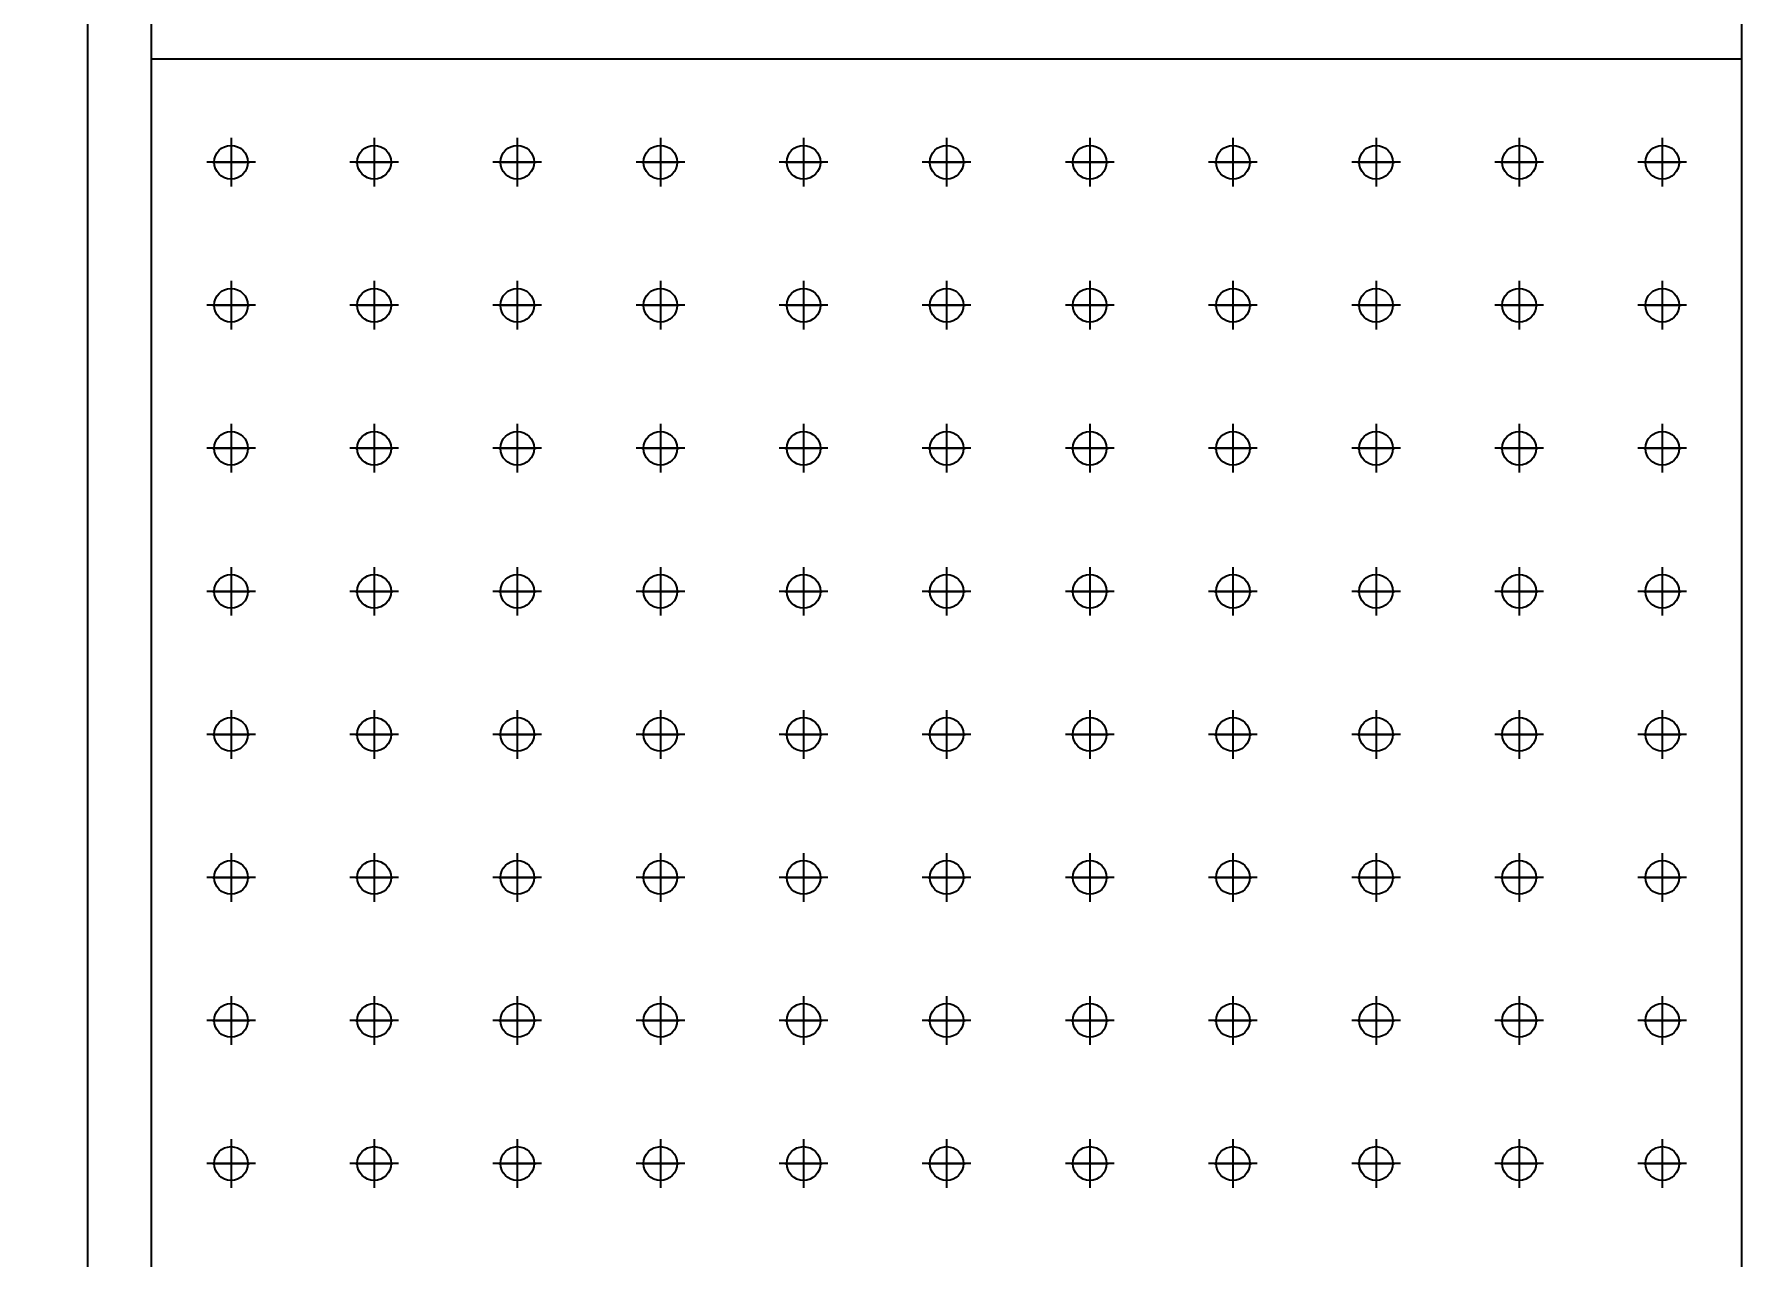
# Model space of a CAD drawing. Header units: millimetres. Extents: x 14797 to 39010, y -1427 to 15695.
# Drawn here: x 18833 to 19907, y 10718 to 11487 of the extents above; entities that cross this region are included whole.
import ezdxf

# ---------------------------------------------------------------- set-up
doc = ezdxf.new("R2010")
doc.units = ezdxf.units.MM
doc.linetypes.add('CENTER', pattern=[2, 1.25, -0.25, 0.25, -0.25])
doc.layers.get('DEFPOINTS').update_dxf_attribs({"color": 143})
doc.layers.add('CENTER', color=1, linetype='CENTER')
doc.layers.add('냉각탑_dim', color=1, linetype='Continuous')
doc.styles.add('HY울릉도L', font='')
doc.styles.get('HY울릉도L').set_extended_font_data('HY울릉도L')
doc.dimstyles.new('성지DIM', dxfattribs={"dimtxt": 3.5, "dimasz": 3, "dimexe": 1, "dimexo": 2.5, "dimgap": 2, "dimtad": 1, "dimdec": 0, "dimzin": 3, "dimdsep": 46, "dimtxsty": 'HY울릉도L', "dimblk": 'ARCHTICK', "dimcen": -2, "dimclrd": 256, "dimclre": 256, "dimclrt": 7, "dimadec": 0, "dimazin": 0, "dimtfac": 1, "dimtdec": 0, "dimtofl": 0, "dimtmove": 0, "dimatfit": 3, "dimfxl": 0, "dimtolj": 1, "dimtzin": 0, "dimlwe": -1, "dimarcsym": 0})

# ---------------------------------------------------------------- blocks, each defined once
blk = doc.blocks.new('_ArchTick')
at = {"color": 0, "linetype": 'ByBlock', "const_width": 0.15}
blk.add_lwpolyline([(-0.5, -0.5), (0.5, 0.5)], dxfattribs=at)
blk = doc.blocks.new('*D15')
at = {"layer": 'DEFPOINTS', "color": 0, "transparency": 16777216}
for p in [(18867, 13521.9), (18483.5, 9921.9), (18867, 9921.9)]:
    blk.add_point(p, dxfattribs=at)
at = {"layer": '냉각탑_dim', "transparency": 16777216}
for p, q in [((18817, 13521.9), (18463.5, 13521.9)), ((18817, 9921.9), (18463.5, 9921.9))]:
    blk.add_line(p, q, dxfattribs=at)
at = {"layer": '냉각탑_dim', "lineweight": -2, "transparency": 16777216}
blk.add_line((18483.5, 13521.9), (18483.5, 9921.9), dxfattribs=at)
at = {"layer": '냉각탑_dim', "lineweight": -2, "transparency": 16777216, "xscale": 60, "yscale": 60, "zscale": 60}
for p, rotation in [((18483.5, 13521.9), 90), ((18483.5, 9921.9), 270)]:
    blk.add_blockref('_ArchTick', p, dxfattribs=dict(at, rotation=rotation))
at = {"layer": '냉각탑_dim', "color": 7, "transparency": 16777216, "insert": (18408.5, 11721.9), "char_height": 70, "attachment_point": 5, "rotation": 90, "style": 'HY울릉도L'}
blk.add_mtext('\\A1;3600', dxfattribs=at)

msp = doc.modelspace()

# ---------------------------------------------------------------- linework, layer by layer
at = {"color": 3}
for p, q in [((18867, 9921.9), (18867, 13521.9)), ((18907, 9961.9), (18907, 13481.9)), ((19907, 9961.9), (19907, 13481.9)), ((18907, 11471.9), (19907, 11471.9))]:
    msp.add_line(p, q, dxfattribs=at)
for centre in [(18957, 11406.9), (19047, 11406.9), (19137, 11406.9), (19227, 11406.9), (19317, 11406.9), (19407, 11406.9), (19497, 11406.9), (19587, 11406.9), (19677, 11406.9), (19767, 11406.9), (19857, 11406.9), (18957, 11316.9), (19047, 11316.9), (19137, 11316.9), (19227, 11316.9), (19317, 11316.9), (19407, 11316.9), (19497, 11316.9), (19587, 11316.9), (19677, 11316.9), (19767, 11316.9), (19857, 11316.9), (18957, 11226.9), (19047, 11226.9), (19137, 11226.9), (19227, 11226.9), (19317, 11226.9), (19407, 11226.9), (19497, 11226.9), (19587, 11226.9), (19677, 11226.9), (19767, 11226.9), (19857, 11226.9), (18957, 11136.9), (19047, 11136.9), (19137, 11136.9), (19227, 11136.9), (19317, 11136.9), (19407, 11136.9), (19497, 11136.9), (19587, 11136.9), (19677, 11136.9), (19767, 11136.9), (19857, 11136.9), (18957, 11046.9), (19047, 11046.9), (19137, 11046.9), (19227, 11046.9), (19317, 11046.9), (19407, 11046.9), (19497, 11046.9), (19587, 11046.9), (19677, 11046.9), (19767, 11046.9), (19857, 11046.9), (18957, 10956.9), (19047, 10956.9), (19137, 10956.9), (19227, 10956.9), (19317, 10956.9), (19407, 10956.9), (19497, 10956.9), (19587, 10956.9), (19677, 10956.9), (19767, 10956.9), (19857, 10956.9), (18957, 10866.9), (19047, 10866.9), (19137, 10866.9), (19227, 10866.9), (19317, 10866.9), (19407, 10866.9), (19497, 10866.9), (19587, 10866.9), (19677, 10866.9), (19767, 10866.9), (19857, 10866.9), (18957, 10776.9), (19047, 10776.9), (19137, 10776.9), (19227, 10776.9), (19317, 10776.9), (19407, 10776.9), (19497, 10776.9), (19587, 10776.9), (19677, 10776.9), (19767, 10776.9), (19857, 10776.9)]:
    msp.add_circle(centre, 10.6)
at = {"layer": 'CENTER', "linetype": 'CENTER', "ltscale": 50}
for p, q in [((18957, 11422.2), (18957, 11391.6)), ((18957, 11418.6), (18957, 11395.1)), ((19047, 11422.2), (19047, 11391.6)), ((19047, 11418.6), (19047, 11395.1)), ((19137, 11422.2), (19137, 11391.6)), ((19137, 11418.6), (19137, 11395.1)), ((19227, 11422.2), (19227, 11391.6)), ((19227, 11418.6), (19227, 11395.1)), ((19317, 11422.2), (19317, 11391.6)), ((19317, 11418.6), (19317, 11395.1)), ((19407, 11422.2), (19407, 11391.6)), ((19407, 11418.6), (19407, 11395.1)), ((19497, 11422.2), (19497, 11391.6)), ((19497, 11418.6), (19497, 11395.1)), ((19587, 11422.2), (19587, 11391.6)), ((19587, 11418.6), (19587, 11395.1)), ((19677, 11422.2), (19677, 11391.6)), ((19677, 11418.6), (19677, 11395.1)), ((19767, 11422.2), (19767, 11391.6)), ((19767, 11418.6), (19767, 11395.1)), ((19857, 11422.2), (19857, 11391.6)), ((19857, 11418.6), (19857, 11395.1)), ((18972.3, 11406.9), (18941.7, 11406.9)), ((18945.3, 11406.9), (18968.8, 11406.9)), ((18968.8, 11406.9), (18945.3, 11406.9)), ((18945.3, 11406.9), (18968.8, 11406.9)), ((19062.3, 11406.9), (19031.7, 11406.9)), ((19035.3, 11406.9), (19058.8, 11406.9)), ((19058.8, 11406.9), (19035.3, 11406.9)), ((19035.3, 11406.9), (19058.8, 11406.9)), ((19152.3, 11406.9), (19121.7, 11406.9)), ((19125.3, 11406.9), (19148.8, 11406.9)), ((19148.8, 11406.9), (19125.3, 11406.9)), ((19125.3, 11406.9), (19148.8, 11406.9)), ((19242.3, 11406.9), (19211.7, 11406.9)), ((19215.3, 11406.9), (19238.8, 11406.9)), ((19238.8, 11406.9), (19215.3, 11406.9)), ((19215.3, 11406.9), (19238.8, 11406.9)), ((19332.3, 11406.9), (19301.7, 11406.9)), ((19305.3, 11406.9), (19328.8, 11406.9)), ((19328.8, 11406.9), (19305.3, 11406.9)), ((19305.3, 11406.9), (19328.8, 11406.9)), ((19422.3, 11406.9), (19391.7, 11406.9)), ((19395.3, 11406.9), (19418.8, 11406.9)), ((19418.8, 11406.9), (19395.3, 11406.9)), ((19395.3, 11406.9), (19418.8, 11406.9)), ((19512.3, 11406.9), (19481.7, 11406.9)), ((19485.3, 11406.9), (19508.8, 11406.9)), ((19508.8, 11406.9), (19485.3, 11406.9)), ((19485.3, 11406.9), (19508.8, 11406.9)), ((19602.3, 11406.9), (19571.7, 11406.9)), ((19575.3, 11406.9), (19598.8, 11406.9)), ((19598.8, 11406.9), (19575.3, 11406.9)), ((19575.3, 11406.9), (19598.8, 11406.9)), ((19692.3, 11406.9), (19661.7, 11406.9)), ((19665.3, 11406.9), (19688.8, 11406.9)), ((19688.8, 11406.9), (19665.3, 11406.9)), ((19665.3, 11406.9), (19688.8, 11406.9)), ((19782.3, 11406.9), (19751.7, 11406.9)), ((19755.3, 11406.9), (19778.8, 11406.9)), ((19778.8, 11406.9), (19755.3, 11406.9)), ((19755.3, 11406.9), (19778.8, 11406.9)), ((19872.3, 11406.9), (19841.7, 11406.9)), ((19845.3, 11406.9), (19868.8, 11406.9)), ((19868.8, 11406.9), (19845.3, 11406.9)), ((19845.3, 11406.9), (19868.8, 11406.9)), ((18957, 11332.2), (18957, 11301.6)), ((19047, 11332.2), (19047, 11301.6)), ((19137, 11332.2), (19137, 11301.6)), ((19227, 11332.2), (19227, 11301.6)), ((19317, 11332.2), (19317, 11301.6)), ((19407, 11332.2), (19407, 11301.6)), ((19497, 11332.2), (19497, 11301.6)), ((19587, 11332.2), (19587, 11301.6)), ((19677, 11332.2), (19677, 11301.6)), ((19767, 11332.2), (19767, 11301.6)), ((19857, 11332.2), (19857, 11301.6)), ((18957, 11328.6), (18957, 11305.1)), ((19047, 11328.6), (19047, 11305.1)), ((19137, 11328.6), (19137, 11305.1)), ((19227, 11328.6), (19227, 11305.1)), ((19317, 11328.6), (19317, 11305.1)), ((19407, 11328.6), (19407, 11305.1)), ((19497, 11328.6), (19497, 11305.1)), ((19587, 11328.6), (19587, 11305.1)), ((19677, 11328.6), (19677, 11305.1)), ((19767, 11328.6), (19767, 11305.1)), ((19857, 11328.6), (19857, 11305.1)), ((18972.3, 11316.9), (18941.7, 11316.9)), ((18945.3, 11316.9), (18968.8, 11316.9)), ((18968.8, 11316.9), (18945.3, 11316.9)), ((18945.3, 11316.9), (18968.8, 11316.9)), ((19062.3, 11316.9), (19031.7, 11316.9)), ((19035.3, 11316.9), (19058.8, 11316.9)), ((19058.8, 11316.9), (19035.3, 11316.9)), ((19035.3, 11316.9), (19058.8, 11316.9)), ((19152.3, 11316.9), (19121.7, 11316.9)), ((19125.3, 11316.9), (19148.8, 11316.9)), ((19148.8, 11316.9), (19125.3, 11316.9)), ((19125.3, 11316.9), (19148.8, 11316.9)), ((19242.3, 11316.9), (19211.7, 11316.9)), ((19215.3, 11316.9), (19238.8, 11316.9)), ((19238.8, 11316.9), (19215.3, 11316.9)), ((19215.3, 11316.9), (19238.8, 11316.9)), ((19332.3, 11316.9), (19301.7, 11316.9)), ((19305.3, 11316.9), (19328.8, 11316.9)), ((19328.8, 11316.9), (19305.3, 11316.9)), ((19305.3, 11316.9), (19328.8, 11316.9)), ((19422.3, 11316.9), (19391.7, 11316.9)), ((19395.3, 11316.9), (19418.8, 11316.9)), ((19418.8, 11316.9), (19395.3, 11316.9)), ((19395.3, 11316.9), (19418.8, 11316.9)), ((19512.3, 11316.9), (19481.7, 11316.9)), ((19485.3, 11316.9), (19508.8, 11316.9)), ((19508.8, 11316.9), (19485.3, 11316.9)), ((19485.3, 11316.9), (19508.8, 11316.9)), ((19602.3, 11316.9), (19571.7, 11316.9)), ((19575.3, 11316.9), (19598.8, 11316.9)), ((19598.8, 11316.9), (19575.3, 11316.9)), ((19575.3, 11316.9), (19598.8, 11316.9)), ((19692.3, 11316.9), (19661.7, 11316.9)), ((19665.3, 11316.9), (19688.8, 11316.9)), ((19688.8, 11316.9), (19665.3, 11316.9)), ((19665.3, 11316.9), (19688.8, 11316.9)), ((19782.3, 11316.9), (19751.7, 11316.9)), ((19755.3, 11316.9), (19778.8, 11316.9)), ((19778.8, 11316.9), (19755.3, 11316.9)), ((19755.3, 11316.9), (19778.8, 11316.9)), ((19872.3, 11316.9), (19841.7, 11316.9)), ((19845.3, 11316.9), (19868.8, 11316.9)), ((19868.8, 11316.9), (19845.3, 11316.9)), ((19845.3, 11316.9), (19868.8, 11316.9)), ((18957, 11242.2), (18957, 11211.6)), ((18957, 11238.6), (18957, 11215.1)), ((19047, 11242.2), (19047, 11211.6)), ((19047, 11238.6), (19047, 11215.1)), ((19137, 11242.2), (19137, 11211.6)), ((19137, 11238.6), (19137, 11215.1)), ((19227, 11242.2), (19227, 11211.6)), ((19227, 11238.6), (19227, 11215.1)), ((19317, 11242.2), (19317, 11211.6)), ((19317, 11238.6), (19317, 11215.1)), ((19407, 11242.2), (19407, 11211.6)), ((19407, 11238.6), (19407, 11215.1)), ((19497, 11242.2), (19497, 11211.6)), ((19497, 11238.6), (19497, 11215.1)), ((19587, 11242.2), (19587, 11211.6)), ((19587, 11238.6), (19587, 11215.1)), ((19677, 11242.2), (19677, 11211.6)), ((19677, 11238.6), (19677, 11215.1)), ((19767, 11242.2), (19767, 11211.6)), ((19767, 11238.6), (19767, 11215.1)), ((19857, 11242.2), (19857, 11211.6)), ((19857, 11238.6), (19857, 11215.1)), ((18972.3, 11226.9), (18941.7, 11226.9)), ((18945.3, 11226.9), (18968.8, 11226.9)), ((18968.8, 11226.9), (18945.3, 11226.9)), ((18945.3, 11226.9), (18968.8, 11226.9)), ((19062.3, 11226.9), (19031.7, 11226.9)), ((19035.3, 11226.9), (19058.8, 11226.9)), ((19058.8, 11226.9), (19035.3, 11226.9)), ((19035.3, 11226.9), (19058.8, 11226.9)), ((19152.3, 11226.9), (19121.7, 11226.9)), ((19125.3, 11226.9), (19148.8, 11226.9)), ((19148.8, 11226.9), (19125.3, 11226.9)), ((19125.3, 11226.9), (19148.8, 11226.9)), ((19242.3, 11226.9), (19211.7, 11226.9)), ((19215.3, 11226.9), (19238.8, 11226.9)), ((19238.8, 11226.9), (19215.3, 11226.9)), ((19215.3, 11226.9), (19238.8, 11226.9)), ((19332.3, 11226.9), (19301.7, 11226.9)), ((19305.3, 11226.9), (19328.8, 11226.9)), ((19328.8, 11226.9), (19305.3, 11226.9)), ((19305.3, 11226.9), (19328.8, 11226.9)), ((19422.3, 11226.9), (19391.7, 11226.9)), ((19395.3, 11226.9), (19418.8, 11226.9)), ((19418.8, 11226.9), (19395.3, 11226.9)), ((19395.3, 11226.9), (19418.8, 11226.9)), ((19512.3, 11226.9), (19481.7, 11226.9)), ((19485.3, 11226.9), (19508.8, 11226.9)), ((19508.8, 11226.9), (19485.3, 11226.9)), ((19485.3, 11226.9), (19508.8, 11226.9)), ((19602.3, 11226.9), (19571.7, 11226.9)), ((19575.3, 11226.9), (19598.8, 11226.9)), ((19598.8, 11226.9), (19575.3, 11226.9)), ((19575.3, 11226.9), (19598.8, 11226.9)), ((19692.3, 11226.9), (19661.7, 11226.9)), ((19665.3, 11226.9), (19688.8, 11226.9)), ((19688.8, 11226.9), (19665.3, 11226.9)), ((19665.3, 11226.9), (19688.8, 11226.9)), ((19782.3, 11226.9), (19751.7, 11226.9)), ((19755.3, 11226.9), (19778.8, 11226.9)), ((19778.8, 11226.9), (19755.3, 11226.9)), ((19755.3, 11226.9), (19778.8, 11226.9)), ((19872.3, 11226.9), (19841.7, 11226.9)), ((19845.3, 11226.9), (19868.8, 11226.9)), ((19868.8, 11226.9), (19845.3, 11226.9)), ((19845.3, 11226.9), (19868.8, 11226.9)), ((18957, 11152.2), (18957, 11121.6)), ((18957, 11148.6), (18957, 11125.1)), ((19047, 11152.2), (19047, 11121.6)), ((19047, 11148.6), (19047, 11125.1)), ((19137, 11152.2), (19137, 11121.6)), ((19137, 11148.6), (19137, 11125.1)), ((19227, 11152.2), (19227, 11121.6)), ((19227, 11148.6), (19227, 11125.1)), ((19317, 11152.2), (19317, 11121.6)), ((19317, 11148.6), (19317, 11125.1)), ((19407, 11152.2), (19407, 11121.6)), ((19407, 11148.6), (19407, 11125.1)), ((19497, 11152.2), (19497, 11121.6)), ((19497, 11148.6), (19497, 11125.1)), ((19587, 11152.2), (19587, 11121.6)), ((19587, 11148.6), (19587, 11125.1)), ((19677, 11152.2), (19677, 11121.6)), ((19677, 11148.6), (19677, 11125.1)), ((19767, 11152.2), (19767, 11121.6)), ((19767, 11148.6), (19767, 11125.1)), ((19857, 11152.2), (19857, 11121.6)), ((19857, 11148.6), (19857, 11125.1)), ((18972.3, 11136.9), (18941.7, 11136.9)), ((18945.3, 11136.9), (18968.8, 11136.9)), ((18968.8, 11136.9), (18945.3, 11136.9)), ((18945.3, 11136.9), (18968.8, 11136.9)), ((19062.3, 11136.9), (19031.7, 11136.9)), ((19035.3, 11136.9), (19058.8, 11136.9)), ((19058.8, 11136.9), (19035.3, 11136.9)), ((19035.3, 11136.9), (19058.8, 11136.9)), ((19152.3, 11136.9), (19121.7, 11136.9)), ((19125.3, 11136.9), (19148.8, 11136.9)), ((19148.8, 11136.9), (19125.3, 11136.9)), ((19125.3, 11136.9), (19148.8, 11136.9)), ((19242.3, 11136.9), (19211.7, 11136.9)), ((19215.3, 11136.9), (19238.8, 11136.9)), ((19238.8, 11136.9), (19215.3, 11136.9)), ((19215.3, 11136.9), (19238.8, 11136.9)), ((19332.3, 11136.9), (19301.7, 11136.9)), ((19305.3, 11136.9), (19328.8, 11136.9)), ((19328.8, 11136.9), (19305.3, 11136.9)), ((19305.3, 11136.9), (19328.8, 11136.9)), ((19422.3, 11136.9), (19391.7, 11136.9)), ((19395.3, 11136.9), (19418.8, 11136.9)), ((19418.8, 11136.9), (19395.3, 11136.9)), ((19395.3, 11136.9), (19418.8, 11136.9)), ((19512.3, 11136.9), (19481.7, 11136.9)), ((19485.3, 11136.9), (19508.8, 11136.9)), ((19508.8, 11136.9), (19485.3, 11136.9)), ((19485.3, 11136.9), (19508.8, 11136.9)), ((19602.3, 11136.9), (19571.7, 11136.9)), ((19575.3, 11136.9), (19598.8, 11136.9)), ((19598.8, 11136.9), (19575.3, 11136.9)), ((19575.3, 11136.9), (19598.8, 11136.9)), ((19692.3, 11136.9), (19661.7, 11136.9)), ((19665.3, 11136.9), (19688.8, 11136.9)), ((19688.8, 11136.9), (19665.3, 11136.9)), ((19665.3, 11136.9), (19688.8, 11136.9)), ((19782.3, 11136.9), (19751.7, 11136.9)), ((19755.3, 11136.9), (19778.8, 11136.9)), ((19778.8, 11136.9), (19755.3, 11136.9)), ((19755.3, 11136.9), (19778.8, 11136.9)), ((19872.3, 11136.9), (19841.7, 11136.9)), ((19845.3, 11136.9), (19868.8, 11136.9)), ((19868.8, 11136.9), (19845.3, 11136.9)), ((19845.3, 11136.9), (19868.8, 11136.9)), ((18957, 11062.2), (18957, 11031.6)), ((19047, 11062.2), (19047, 11031.6)), ((19137, 11062.2), (19137, 11031.6)), ((19227, 11062.2), (19227, 11031.6)), ((19317, 11062.2), (19317, 11031.6)), ((19407, 11062.2), (19407, 11031.6)), ((19497, 11062.2), (19497, 11031.6)), ((19587, 11062.2), (19587, 11031.6)), ((19677, 11062.2), (19677, 11031.6)), ((19767, 11062.2), (19767, 11031.6)), ((19857, 11062.2), (19857, 11031.6)), ((18957, 11058.6), (18957, 11035.1)), ((19047, 11058.6), (19047, 11035.1)), ((19137, 11058.6), (19137, 11035.1)), ((19227, 11058.6), (19227, 11035.1)), ((19317, 11058.6), (19317, 11035.1)), ((19407, 11058.6), (19407, 11035.1)), ((19497, 11058.6), (19497, 11035.1)), ((19587, 11058.6), (19587, 11035.1)), ((19677, 11058.6), (19677, 11035.1)), ((19767, 11058.6), (19767, 11035.1)), ((19857, 11058.6), (19857, 11035.1)), ((18972.3, 11046.9), (18941.7, 11046.9)), ((18945.3, 11046.9), (18968.8, 11046.9)), ((18968.8, 11046.9), (18945.3, 11046.9)), ((18945.3, 11046.9), (18968.8, 11046.9)), ((19062.3, 11046.9), (19031.7, 11046.9)), ((19035.3, 11046.9), (19058.8, 11046.9)), ((19058.8, 11046.9), (19035.3, 11046.9)), ((19035.3, 11046.9), (19058.8, 11046.9)), ((19152.3, 11046.9), (19121.7, 11046.9)), ((19125.3, 11046.9), (19148.8, 11046.9)), ((19148.8, 11046.9), (19125.3, 11046.9)), ((19125.3, 11046.9), (19148.8, 11046.9)), ((19242.3, 11046.9), (19211.7, 11046.9)), ((19215.3, 11046.9), (19238.8, 11046.9)), ((19238.8, 11046.9), (19215.3, 11046.9)), ((19215.3, 11046.9), (19238.8, 11046.9)), ((19332.3, 11046.9), (19301.7, 11046.9)), ((19305.3, 11046.9), (19328.8, 11046.9)), ((19328.8, 11046.9), (19305.3, 11046.9)), ((19305.3, 11046.9), (19328.8, 11046.9)), ((19422.3, 11046.9), (19391.7, 11046.9)), ((19395.3, 11046.9), (19418.8, 11046.9)), ((19418.8, 11046.9), (19395.3, 11046.9)), ((19395.3, 11046.9), (19418.8, 11046.9)), ((19512.3, 11046.9), (19481.7, 11046.9)), ((19485.3, 11046.9), (19508.8, 11046.9)), ((19508.8, 11046.9), (19485.3, 11046.9)), ((19485.3, 11046.9), (19508.8, 11046.9)), ((19602.3, 11046.9), (19571.7, 11046.9)), ((19575.3, 11046.9), (19598.8, 11046.9)), ((19598.8, 11046.9), (19575.3, 11046.9)), ((19575.3, 11046.9), (19598.8, 11046.9)), ((19692.3, 11046.9), (19661.7, 11046.9)), ((19665.3, 11046.9), (19688.8, 11046.9)), ((19688.8, 11046.9), (19665.3, 11046.9)), ((19665.3, 11046.9), (19688.8, 11046.9)), ((19782.3, 11046.9), (19751.7, 11046.9)), ((19755.3, 11046.9), (19778.8, 11046.9)), ((19778.8, 11046.9), (19755.3, 11046.9)), ((19755.3, 11046.9), (19778.8, 11046.9)), ((19872.3, 11046.9), (19841.7, 11046.9)), ((19845.3, 11046.9), (19868.8, 11046.9)), ((19868.8, 11046.9), (19845.3, 11046.9)), ((19845.3, 11046.9), (19868.8, 11046.9)), ((18957, 10972.2), (18957, 10941.6)), ((18957, 10968.6), (18957, 10945.1)), ((19047, 10972.2), (19047, 10941.6)), ((19047, 10968.6), (19047, 10945.1)), ((19137, 10972.2), (19137, 10941.6)), ((19137, 10968.6), (19137, 10945.1)), ((19227, 10972.2), (19227, 10941.6)), ((19227, 10968.6), (19227, 10945.1)), ((19317, 10972.2), (19317, 10941.6)), ((19317, 10968.6), (19317, 10945.1)), ((19407, 10972.2), (19407, 10941.6)), ((19407, 10968.6), (19407, 10945.1)), ((19497, 10972.2), (19497, 10941.6)), ((19497, 10968.6), (19497, 10945.1)), ((19587, 10972.2), (19587, 10941.6)), ((19587, 10968.6), (19587, 10945.1)), ((19677, 10972.2), (19677, 10941.6)), ((19677, 10968.6), (19677, 10945.1)), ((19767, 10972.2), (19767, 10941.6)), ((19767, 10968.6), (19767, 10945.1)), ((19857, 10972.2), (19857, 10941.6)), ((19857, 10968.6), (19857, 10945.1)), ((18972.3, 10956.9), (18941.7, 10956.9)), ((18945.3, 10956.9), (18968.8, 10956.9)), ((18968.8, 10956.9), (18945.3, 10956.9)), ((18945.3, 10956.9), (18968.8, 10956.9)), ((19062.3, 10956.9), (19031.7, 10956.9)), ((19035.3, 10956.9), (19058.8, 10956.9)), ((19058.8, 10956.9), (19035.3, 10956.9)), ((19035.3, 10956.9), (19058.8, 10956.9)), ((19152.3, 10956.9), (19121.7, 10956.9)), ((19125.3, 10956.9), (19148.8, 10956.9)), ((19148.8, 10956.9), (19125.3, 10956.9)), ((19125.3, 10956.9), (19148.8, 10956.9)), ((19242.3, 10956.9), (19211.7, 10956.9)), ((19215.3, 10956.9), (19238.8, 10956.9)), ((19238.8, 10956.9), (19215.3, 10956.9)), ((19215.3, 10956.9), (19238.8, 10956.9)), ((19332.3, 10956.9), (19301.7, 10956.9)), ((19305.3, 10956.9), (19328.8, 10956.9)), ((19328.8, 10956.9), (19305.3, 10956.9)), ((19305.3, 10956.9), (19328.8, 10956.9)), ((19422.3, 10956.9), (19391.7, 10956.9)), ((19395.3, 10956.9), (19418.8, 10956.9)), ((19418.8, 10956.9), (19395.3, 10956.9)), ((19395.3, 10956.9), (19418.8, 10956.9)), ((19512.3, 10956.9), (19481.7, 10956.9)), ((19485.3, 10956.9), (19508.8, 10956.9)), ((19508.8, 10956.9), (19485.3, 10956.9)), ((19485.3, 10956.9), (19508.8, 10956.9)), ((19602.3, 10956.9), (19571.7, 10956.9)), ((19575.3, 10956.9), (19598.8, 10956.9)), ((19598.8, 10956.9), (19575.3, 10956.9)), ((19575.3, 10956.9), (19598.8, 10956.9)), ((19692.3, 10956.9), (19661.7, 10956.9)), ((19665.3, 10956.9), (19688.8, 10956.9)), ((19688.8, 10956.9), (19665.3, 10956.9)), ((19665.3, 10956.9), (19688.8, 10956.9)), ((19782.3, 10956.9), (19751.7, 10956.9)), ((19755.3, 10956.9), (19778.8, 10956.9)), ((19778.8, 10956.9), (19755.3, 10956.9)), ((19755.3, 10956.9), (19778.8, 10956.9)), ((19872.3, 10956.9), (19841.7, 10956.9)), ((19845.3, 10956.9), (19868.8, 10956.9)), ((19868.8, 10956.9), (19845.3, 10956.9)), ((19845.3, 10956.9), (19868.8, 10956.9)), ((18957, 10882.2), (18957, 10851.6)), ((18957, 10878.6), (18957, 10855.1)), ((19047, 10882.2), (19047, 10851.6)), ((19047, 10878.6), (19047, 10855.1)), ((19137, 10882.2), (19137, 10851.6)), ((19137, 10878.6), (19137, 10855.1)), ((19227, 10882.2), (19227, 10851.6)), ((19227, 10878.6), (19227, 10855.1)), ((19317, 10882.2), (19317, 10851.6)), ((19317, 10878.6), (19317, 10855.1)), ((19407, 10882.2), (19407, 10851.6)), ((19407, 10878.6), (19407, 10855.1)), ((19497, 10882.2), (19497, 10851.6)), ((19497, 10878.6), (19497, 10855.1)), ((19587, 10882.2), (19587, 10851.6)), ((19587, 10878.6), (19587, 10855.1)), ((19677, 10882.2), (19677, 10851.6)), ((19677, 10878.6), (19677, 10855.1)), ((19767, 10882.2), (19767, 10851.6)), ((19767, 10878.6), (19767, 10855.1)), ((19857, 10882.2), (19857, 10851.6)), ((19857, 10878.6), (19857, 10855.1)), ((18972.3, 10866.9), (18941.7, 10866.9)), ((18945.3, 10866.9), (18968.8, 10866.9)), ((18968.8, 10866.9), (18945.3, 10866.9)), ((18945.3, 10866.9), (18968.8, 10866.9)), ((19062.3, 10866.9), (19031.7, 10866.9)), ((19035.3, 10866.9), (19058.8, 10866.9)), ((19058.8, 10866.9), (19035.3, 10866.9)), ((19035.3, 10866.9), (19058.8, 10866.9)), ((19152.3, 10866.9), (19121.7, 10866.9)), ((19125.3, 10866.9), (19148.8, 10866.9)), ((19148.8, 10866.9), (19125.3, 10866.9)), ((19125.3, 10866.9), (19148.8, 10866.9)), ((19242.3, 10866.9), (19211.7, 10866.9)), ((19215.3, 10866.9), (19238.8, 10866.9)), ((19238.8, 10866.9), (19215.3, 10866.9)), ((19215.3, 10866.9), (19238.8, 10866.9)), ((19332.3, 10866.9), (19301.7, 10866.9)), ((19305.3, 10866.9), (19328.8, 10866.9)), ((19328.8, 10866.9), (19305.3, 10866.9)), ((19305.3, 10866.9), (19328.8, 10866.9)), ((19422.3, 10866.9), (19391.7, 10866.9)), ((19395.3, 10866.9), (19418.8, 10866.9)), ((19418.8, 10866.9), (19395.3, 10866.9)), ((19395.3, 10866.9), (19418.8, 10866.9)), ((19512.3, 10866.9), (19481.7, 10866.9)), ((19485.3, 10866.9), (19508.8, 10866.9)), ((19508.8, 10866.9), (19485.3, 10866.9)), ((19485.3, 10866.9), (19508.8, 10866.9)), ((19602.3, 10866.9), (19571.7, 10866.9)), ((19575.3, 10866.9), (19598.8, 10866.9)), ((19598.8, 10866.9), (19575.3, 10866.9)), ((19575.3, 10866.9), (19598.8, 10866.9)), ((19692.3, 10866.9), (19661.7, 10866.9)), ((19665.3, 10866.9), (19688.8, 10866.9)), ((19688.8, 10866.9), (19665.3, 10866.9)), ((19665.3, 10866.9), (19688.8, 10866.9)), ((19782.3, 10866.9), (19751.7, 10866.9)), ((19755.3, 10866.9), (19778.8, 10866.9)), ((19778.8, 10866.9), (19755.3, 10866.9)), ((19755.3, 10866.9), (19778.8, 10866.9)), ((19872.3, 10866.9), (19841.7, 10866.9)), ((19845.3, 10866.9), (19868.8, 10866.9)), ((19868.8, 10866.9), (19845.3, 10866.9)), ((19845.3, 10866.9), (19868.8, 10866.9)), ((18957, 10792.2), (18957, 10761.6)), ((19047, 10792.2), (19047, 10761.6)), ((19137, 10792.2), (19137, 10761.6)), ((19227, 10792.2), (19227, 10761.6)), ((19317, 10792.2), (19317, 10761.6)), ((19407, 10792.2), (19407, 10761.6)), ((19497, 10792.2), (19497, 10761.6)), ((19587, 10792.2), (19587, 10761.6)), ((19677, 10792.2), (19677, 10761.6)), ((19767, 10792.2), (19767, 10761.6)), ((19857, 10792.2), (19857, 10761.6)), ((18957, 10788.6), (18957, 10765.1)), ((19047, 10788.6), (19047, 10765.1)), ((19137, 10788.6), (19137, 10765.1)), ((19227, 10788.6), (19227, 10765.1)), ((19317, 10788.6), (19317, 10765.1)), ((19407, 10788.6), (19407, 10765.1)), ((19497, 10788.6), (19497, 10765.1)), ((19587, 10788.6), (19587, 10765.1)), ((19677, 10788.6), (19677, 10765.1)), ((19767, 10788.6), (19767, 10765.1)), ((19857, 10788.6), (19857, 10765.1)), ((18972.3, 10776.9), (18941.7, 10776.9)), ((18945.3, 10776.9), (18968.8, 10776.9)), ((18968.8, 10776.9), (18945.3, 10776.9)), ((18945.3, 10776.9), (18968.8, 10776.9)), ((19062.3, 10776.9), (19031.7, 10776.9)), ((19035.3, 10776.9), (19058.8, 10776.9)), ((19058.8, 10776.9), (19035.3, 10776.9)), ((19035.3, 10776.9), (19058.8, 10776.9)), ((19152.3, 10776.9), (19121.7, 10776.9)), ((19125.3, 10776.9), (19148.8, 10776.9)), ((19148.8, 10776.9), (19125.3, 10776.9)), ((19125.3, 10776.9), (19148.8, 10776.9)), ((19242.3, 10776.9), (19211.7, 10776.9)), ((19215.3, 10776.9), (19238.8, 10776.9)), ((19238.8, 10776.9), (19215.3, 10776.9)), ((19215.3, 10776.9), (19238.8, 10776.9)), ((19332.3, 10776.9), (19301.7, 10776.9)), ((19305.3, 10776.9), (19328.8, 10776.9)), ((19328.8, 10776.9), (19305.3, 10776.9)), ((19305.3, 10776.9), (19328.8, 10776.9)), ((19422.3, 10776.9), (19391.7, 10776.9)), ((19395.3, 10776.9), (19418.8, 10776.9)), ((19418.8, 10776.9), (19395.3, 10776.9)), ((19395.3, 10776.9), (19418.8, 10776.9)), ((19512.3, 10776.9), (19481.7, 10776.9)), ((19485.3, 10776.9), (19508.8, 10776.9)), ((19508.8, 10776.9), (19485.3, 10776.9)), ((19485.3, 10776.9), (19508.8, 10776.9)), ((19602.3, 10776.9), (19571.7, 10776.9)), ((19575.3, 10776.9), (19598.8, 10776.9)), ((19598.8, 10776.9), (19575.3, 10776.9)), ((19575.3, 10776.9), (19598.8, 10776.9)), ((19692.3, 10776.9), (19661.7, 10776.9)), ((19665.3, 10776.9), (19688.8, 10776.9)), ((19688.8, 10776.9), (19665.3, 10776.9)), ((19665.3, 10776.9), (19688.8, 10776.9)), ((19782.3, 10776.9), (19751.7, 10776.9)), ((19755.3, 10776.9), (19778.8, 10776.9)), ((19778.8, 10776.9), (19755.3, 10776.9)), ((19755.3, 10776.9), (19778.8, 10776.9)), ((19872.3, 10776.9), (19841.7, 10776.9)), ((19845.3, 10776.9), (19868.8, 10776.9)), ((19868.8, 10776.9), (19845.3, 10776.9)), ((19845.3, 10776.9), (19868.8, 10776.9))]:
    msp.add_line(p, q, dxfattribs=at)

# ---------------------------------------------------------------- dimensions: what is measured, and where the dimension line sits
at = {"layer": '냉각탑_dim'}
dim = msp.add_linear_dim(base=(18483.5, 9921.9), p1=(18867, 13521.9), p2=(18867, 9921.9), angle=90, dimstyle='성지DIM', override={"dimscale": 20, "dimtmove": 2}, dxfattribs=at)
dim.commit()
dim.dimension.update_dxf_attribs({"geometry": '*D15', "text_midpoint": (18408.5, 11721.9)})

doc.saveas('drawing.dxf')
